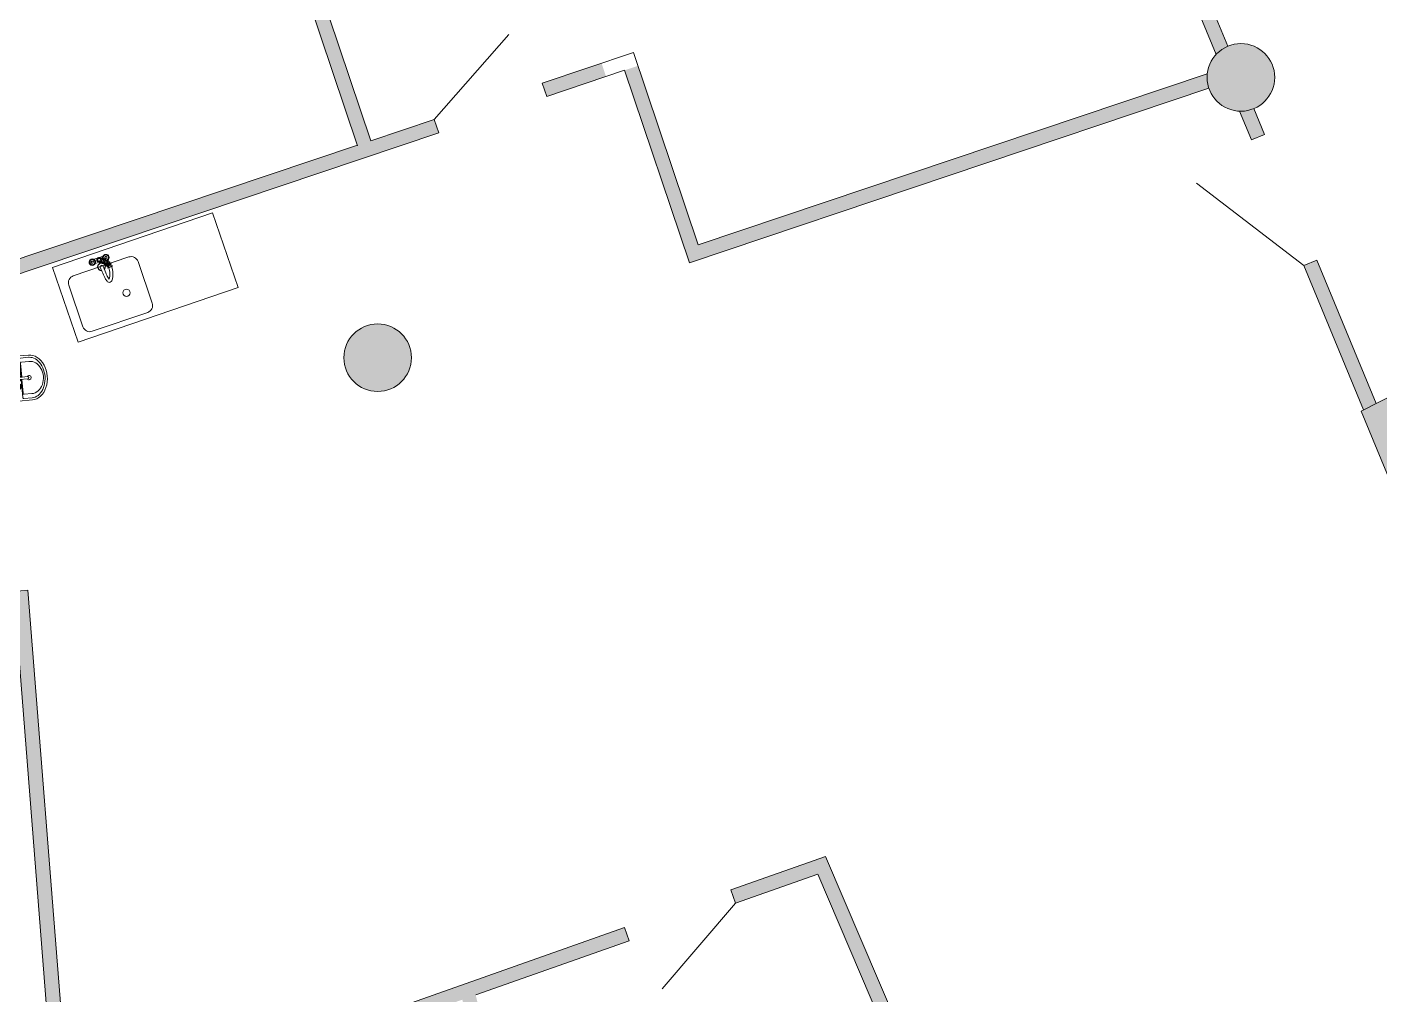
# Model space of a CAD drawing. Header units: millimetres. Extents: x 72919 to 485785, y -53256 to 338519.
# Drawn here: x 345684 to 357692, y 48834 to 57430 of the extents above; entities that cross this region are included whole.
import ezdxf

# ---------------------------------------------------------------- set-up
doc = ezdxf.new("R2010")
doc.units = ezdxf.units.MM
doc.linetypes.add('CONTI', pattern=[0])
for name, color, linetype, lineweight in [('door', 177, 'Continuous', 9), ('equipments', 137, 'CONTI', 20), ('wall', 5, 'Continuous', 40)]:
    doc.layers.add(name, color=color, linetype=linetype, lineweight=lineweight)

# ---------------------------------------------------------------- blocks, each defined once
blk = doc.blocks.new('meb-sink400')
at = {"color": 0}
for p, q in [((-170, 0), (170, 0)), ((-200, -30), (-200, -150)), ((-180, -77), (-180, -150)), ((-170, -67), (-10, -67)), ((-144, -83), (-144, -150)), ((-134, -73), (-10, -73)), ((-82, -33), (-88, -33)), ((-82, -38), (-88, -38)), ((-75, -26), (-75, -20)), ((-75, -45), (-75, -50)), ((-70, -26), (-70, -20)), ((-70, -45), (-70, -50)), ((-63, -33), (-58, -33)), ((-63, -38), (-58, -38)), ((-10, -53), (-10, -125)), ((10, -125), (10, -53)), ((10, -67), (170, -67)), ((10, -73), (134, -73)), ((63, -33), (58, -33)), ((63, -38), (58, -38)), ((70, -26), (70, -20)), ((70, -45), (70, -50)), ((75, -26), (75, -20)), ((75, -45), (75, -50)), ((82, -33), (88, -33)), ((82, -38), (88, -38)), ((144, -83), (144, -150)), ((180, -77), (180, -150)), ((200, -30), (200, -150))]:
    blk.add_line(p, q, dxfattribs=at)
for centre, radius in [((-72, -35), 27.5), ((-92, -35), 5.59), ((-72, -35), 10), ((-72, -15), 5.59), ((-72, -55), 5.59), ((-52, -35), 5.59), ((0, -35), 10), ((72, -35), 27.5), ((52, -35), 5.59), ((72, -35), 10), ((72, -15), 5.59), ((72, -55), 5.59), ((92, -35), 5.59)]:
    blk.add_circle(centre, radius, dxfattribs=at)
for centre, radius, start, end in [((-170, -30), 30, 90, 180), ((-170, -77), 10, 90, 180), ((-134, -83), 10, 90, 180), ((-72, -35), 20, 105.2407, 164.2093), ((-72, -35), 20, 196.2342, 253.9047), ((-72, -35), 20, 16.4412, 74.0789), ((-72, -35), 20, 286.12, 344.0884), ((0, -35), 30, 289.6514, 250.3603), ((0, -35), 20, 300.3431, 239.7554), ((72, -35), 20, 106.12, 164.0884), ((72, -35), 20, 196.4413, 254.0789), ((72, -35), 20, 16.2342, 73.9047), ((72, -35), 20, 285.2407, 344.2093), ((134, -83), 10, 0, 90), ((170, -30), 30, 0, 90), ((170, -77), 10, 0, 90), ((0, -139), 18.9, 122.0133, 57.9867), ((0, -125), 10, 180, 0)]:
    blk.add_arc(centre, radius, start, end, dxfattribs=at)
for major_axis, ratio in [((-200, 0), 0.75), ((-144, 0), 0.803012)]:
    blk.add_ellipse((0, -150), major_axis=major_axis, ratio=ratio, start_param=0, end_param=3.141593, dxfattribs=at)
blk.add_open_spline([(-180, -150), (-180, -168), (-175, -187), (-153, -221), (-136, -237), (-95, -262), (-70, -271), (-17, -281), (11, -281), (64, -273), (90, -264), (132, -240), (149, -225), (173, -191), (179, -173), (180, -153), (180, -151), (180, -150)], degree=3, knots=[0, 0, 0, 0, 0.443801, 0.443801, 0.887603, 0.887603, 1.331404, 1.331404, 1.775206, 1.775206, 2.219007, 2.219007, 2.662809, 2.662809, 3.10661, 3.10661, 3.141593, 3.141593, 3.141593, 3.141593], dxfattribs=at)
blk = doc.blocks.new('Производственный стол со встроенной мойкой')
blk.add_lwpolyline([(-750, -700), (750, -700), (750, 0), (-750, 0)], close=True)
at = {"lineweight": 0}
for points in [[(-384, -47), (-373, -55)], [(-384, -92), (-373, -84)], [(-346, -50), (-379, -50)], [(-346, -88), (-379, -88)], [(-342, -92), (-317, -57)], [(-314, -59), (-339, -94)], [(-331, -99), (-306, -64)], [(-296, -50), (-328, -50)], [(-303, -66), (-328, -102)], [(-320, -107), (-295, -72)], [(-292, -74), (-317, -110)], [(-310, -116), (-285, -81)], [(-282, -83), (-307, -118)], [(-291, -47), (-302, -55)], [(-301, -125), (-275, -91)], [(-272, -93), (-298, -127)], [(-295, -134), (-265, -103)], [(-262, -105), (-292, -137)], [(-290, -144), (-257, -116)], [(-255, -119), (-288, -147)], [(-248, -137), (-287, -156)]]:
    blk.add_lwpolyline(points, dxfattribs=at)
for points in [[(-339, -94, -1), (-342, -92, -1.37722)], [(-328, -102, -1), (-331, -99, 75.780851)], [(-330, -58, -0.016452), (-311, -71, -0.016452)], [(-317, -110, -1), (-320, -107, -11.58944)], [(-314, -59, 1), (-317, -57, 1.37722)], [(-307, -118, -1), (-310, -116, 75.780813)], [(-308, -73, -0.006709), (-300, -79, -0.006709)], [(-303, -66, 1), (-306, -64, -75.780851)], [(-297, -81, -0.00668), (-289, -87)], [(-292, -74, 1), (-295, -72, 11.58944)], [(-287, -90, -0.020156), (-279, -97, -0.020156)], [(-282, -83, 1), (-285, -81, -75.780813)], [(-277, -100, -0.021036), (-270, -108)], [(-272, -93, 1), (-275, -91, -6.301945)], [(-268, -111, -0.030207), (-262, -121, -0.030207)], [(-262, -105, 1), (-265, -103, -1.080883)], [(-255, -119, 1), (-257, -116, 1.143296)], [(-252, -160, -0.153875), (-287, -277, -0.098448), (-298, -287, -0.263211), (-318, -287, -0.12835), (-328, -277, -0.07671), (-338, -249, -0.030156), (-350, -134)], [(-307, -260, -0.048649), (-313, -239, -0.021704), (-319, -198, -0.008562), (-323, -134)], [(-279, -164, -0.073479), (-286, -214, -0.086552), (-307, -260, 0.01805)], [(-298, -127, -1), (-301, -125, 6.301945)], [(-292, -137, -1), (-295, -134, 1.080883)], [(-288, -147, -1), (-290, -144, -1.143296)], [(-287, -156, -1), (-288, -153), (-249, -134)], [(-287, -165, -1), (-287, -161, 49.954246)], [(-287, -161), (-245, -156, -1.000006), (-244, -159), (-287, -165)], [(-261, -124, -0.038654), (-256, -137, -0.038654)], [(-255, -141, -0.043632), (-252, -157)], [(-248, -137, 1), (-249, -134, 6.2306)]]:
    blk.add_lwpolyline(points, format="xyb", dxfattribs=at)
blk.add_lwpolyline([(-600, -130, 0.414214), (-665, -195), (-665, -585, 0.414214), (-600, -650), (-80, -650, 0.414214), (-15, -585), (-15, -195, 0.414214), (-80, -130), (-600, -130)], format="xyb")
blk.add_circle((-202, -424), 32.2)
at = {"lineweight": 0, "extrusion": (0, 0, -1)}
for centre, major_axis, start_param, end_param in [((-401, -69), (-20, -20), 2.356194490080861, 8.639379797260446), ((-401, -69), (-16.1, -16.1), 2.356194489909817, 8.639379797089404), ((-401, -69), (-6.94, -6.94), 2.356194490004674, 8.63937979718426), ((-337, -134), (-24.2, 24.2), 4.256371, 7.235369), ((-337, -134), (-22.8, -22.8), 5.852063, 9.199887), ((-337, -69), (-14.8, 14.8), 4.066329, 8.158913), ((-337, -69), (-12.1, 12.1), 3.949225, 8.276017), ((-337, -69), (-9.32, 9.32), 4.500223, 7.641816), ((-337, -134), (-24.2, -24.2), 2.633663, 2.919697), ((-337, -134), (-22.8, -22.8), 3.442252, 5.011436), ((-337, -134), (-24.2, -24.2), 3.434452, 5.03551), ((-337, -69), (-14.8, -14.8), 3.66312, 3.821951), ((-337, -134), (-22.8, -22.8), 9.316536, 9.61872), ((-337, -134), (-24.2, -24.2), 3.029914, 3.3146), ((-291, -69), (-12.6, 12.6), -0.76744, 0.146578), ((-274, -69), (-20, -20), 0.416834, 5.53949), ((-274, -69), (-16.1, -16.1), 0.586821, 5.387634), ((-274, -69), (-16.1, 16.1), 4.646625, 5.090707), ((-274, -69), (-16.1, -16.1), 5.570018, 6.051902), ((-274, -69), (-6.94, -6.94), 2.356194490004674, 8.63937979718426), ((-337, -134), (-9.32, -9.32), 0.785398, 3.926991)]:
    blk.add_ellipse(centre, major_axis=major_axis, ratio=1, start_param=start_param, end_param=end_param, dxfattribs=at)
at = {"lineweight": 0}
for points in [[(-344, -80), (-342, -82), (-339, -84), (-337, -85)], [(-323, -95), (-320, -97), (-317, -98), (-315, -100)], [(-302, -111), (-300, -114), (-298, -116), (-296, -118)], [(-293, -121), (-292, -123), (-290, -125), (-289, -128)], [(-287, -131), (-285, -133), (-284, -136), (-283, -138)], [(-279, -153), (-279, -155), (-279, -158), (-279, -160)]]:
    blk.add_open_spline(points, degree=3, dxfattribs=at)
for points, knots in [([(-334, -87), (-332, -88), (-331, -89), (-328, -91), (-327, -92), (-326, -93)], [6.399568, 6.399568, 6.399568, 6.399568, 9.321091, 9.321091, 11.308044, 11.308044, 11.308044, 11.308044]), ([(-312, -103), (-312, -103), (-311, -104), (-309, -106), (-307, -108), (-305, -109)], [20.452309, 20.452309, 20.452309, 20.452309, 21.569464, 21.569464, 25.832978, 25.832978, 25.832978, 25.832978]), ([(-282, -142), (-282, -142), (-282, -142), (-281, -144), (-281, -145), (-280, -148), (-280, -148), (-280, -149)], [50.9796, 50.9796, 50.9796, 50.9796, 51.307053, 51.307053, 54.325804, 54.325804, 55.491802, 55.491802, 55.491802, 55.491802])]:
    blk.add_open_spline(points, degree=3, knots=knots, dxfattribs=at)

msp = doc.modelspace()

# ---------------------------------------------------------------- hatches: boundary and pattern name
at = {"ltscale": 500, "true_color": 0x000000}
h = msp.add_hatch(color=18, dxfattribs=at)
h.dxf.hatch_style = 1
h.paths.add_polyline_path([(355485.12731, 59330.30107), (355369.64236, 59282.46564), (356237.55168, 57187.14721, -0.1078592265), (356342.59617, 57260.1881)])
h.paths.add_polyline_path([(354291.84847, 62211.13101), (354172.5988, 62172.38444), (354983.1321, 60215.58397), (355098.61704, 60263.4194)])
h = msp.add_hatch(color=18, dxfattribs=at)
h.dxf.hatch_style = 1
h.paths.add_polyline_path([(345155.71079, 59242.61993), (347474.48367, 59996.03491), (347445.21277, 60117.95699), (345022.99945, 59330.93218), (345150.56206, 57710.08759), (345275.03489, 57722.26985)])
h.paths.add_polyline_path([(349103.36091, 60525.28921), (349066.46801, 60644.73476), (347445.21277, 60117.95699), (347474.48367, 59996.03491)])
h.paths.add_polyline_path([(347526.72755, 60013.00997), (347474.48367, 59996.03491), (347659.08409, 59227.11883), (348616.10588, 56380.70724), (348362.88674, 56295.56979), (348392.18266, 56173.54354), (349338.97324, 56491.87389), (349298.70427, 56610.20303), (348734.58829, 56420.54339)])
h.paths.add_polyline_path([(347474.48367, 59996.03491), (347407.83932, 59974.38085), (347659.08409, 59227.11883)])
h = msp.add_hatch(color=18, dxfattribs=at)
h.dxf.hatch_style = 1
edge = h.paths.add_edge_path()
edge.add_line((363851.25414, 59822.87033), (364895.43229, 57773.55532))
edge.add_line((364895.43229, 57773.55532), (365408.17432, 58034.81043))
edge.add_line((365408.17432, 58034.81043), (365657.58269, 57627.81296))
edge.add_line((365657.58269, 57627.81296), (365657.57184, 57627.83066))
edge.add_line((365657.57184, 57627.83066), (365401.77979, 57471.08109))
edge.add_line((365401.77979, 57471.08109), (365297.28008, 57641.60913))
edge.add_line((365297.28008, 57641.60913), (357906.7533, 53875.94765))
edge.add_line((357906.7533, 53875.94765), (359424.08732, 50212.77928))
edge.add_arc((359384.92946, 49915.34582), 300, 57, 82.500000012, ccw=False)
edge.add_line((359548.32117, 50166.94699), (367046.89753, 53987.66248))
edge.add_arc((367632.62412, 54117.75615), 600, 135.977512186, 192.522487814, ccw=False)
edge.add_line((367201.18386, 54534.72054), (366342.27721, 55936.3288))
edge.add_line((366342.27721, 55936.3288), (366598.06926, 56093.07837))
edge.add_line((366598.06926, 56093.07837), (367456.97591, 54691.47011))
edge.add_arc((367632.62412, 54117.75615), 600, -138.522487814, 107.022487814, ccw=False)
edge.add_line((367183.09468, 53720.36052), (359684.51832, 49899.64503))
edge.add_arc((359384.92946, 49915.34582), 300, 142.499999996, 357, ccw=False)
edge.add_line((359146.92346, 50097.97425), (357523.46476, 54017.35025))
edge.add_line((357523.46476, 54017.35025), (360217.64804, 55390.1052))
edge.add_line((360217.64804, 55390.1052), (359173.46989, 57439.4202))
edge.add_line((359173.46989, 57439.4202), (359939.7355, 57829.85203))
edge.add_line((359939.7355, 57829.85203), (360075.93265, 57562.55008))
edge.add_line((360075.93265, 57562.55008), (359576.969, 57308.3154))
edge.add_line((359576.969, 57308.3154), (360484.95, 55526.30235))
edge.add_line((360484.95, 55526.30235), (362445.16435, 56525.08145))
edge.add_line((362445.16435, 56525.08145), (361537.18335, 58307.0945))
edge.add_line((361537.18335, 58307.0945), (361038.2197, 58052.85982))
edge.add_line((361038.2197, 58052.85982), (360902.02255, 58320.16177))
edge.add_line((360902.02255, 58320.16177), (362122.70149, 58942.12876))
edge.add_line((362122.70149, 58942.12876), (362258.89864, 58674.8268))
edge.add_line((362258.89864, 58674.8268), (361759.93498, 58420.59212))
edge.add_line((361759.93498, 58420.59212), (362667.91598, 56638.57907))
edge.add_line((362667.91598, 56638.57907), (364628.13033, 57637.35817))
edge.add_line((364628.13033, 57637.35817), (363720.14934, 59419.37122))
edge.add_line((363720.14934, 59419.37122), (363221.18568, 59165.13654))
edge.add_line((363221.18568, 59165.13654), (363084.98853, 59432.4385))
edge.add_line((363084.98853, 59432.4385), (363851.25414, 59822.87033))
h = msp.add_hatch(color=18, dxfattribs=at)
h.dxf.hatch_style = 1
edge = h.paths.add_edge_path()
edge.add_arc((356457.4012, 56983.02424), 300, 0, 360)
h = msp.add_hatch(color=18, dxfattribs=at)
h.dxf.hatch_style = 1
h.paths.add_polyline_path([(350782.88139, 57109.2188), (350256.04542, 56932.0807), (350296.39007, 56813.77702), (350822.71454, 56990.73807)])
h.paths.add_polyline_path([(351106.98705, 57086.38845), (350987.61984, 57046.25476), (351522.49368, 55455.41211), (351640.97856, 55495.24915)])
h.paths.add_polyline_path([(356173.04347, 56887.41736, -0.0812648619), (356157.4012, 56983.02424, -0.026363286), (356159.06694, 57014.5943), (351640.89671, 55495.49306), (351640.97856, 55495.24915), (351522.49368, 55455.41211), (351562.24789, 55337.17358)])
h = msp.add_hatch(color=18, dxfattribs=at)
h.dxf.hatch_style = 1
h.paths.add_polyline_path([(351029.27993, 49315.22196), (350987.90599, 49433.17647), (347797.09552, 48306.34652), (347838.0313, 48188.23727), (349547.31683, 48791.8689), (349576.58497, 48669.95833), (349698.13121, 48699.139), (349665.82149, 48833.71865)])
h.paths.add_polyline_path([(345691.68983, 52427.56864), (345567.16106, 52416.66989), (345947.41928, 47585.00768), (346196.47023, 47606.8046), (346706.49725, 47788.63771), (346665.56143, 47906.74707), (346169.70892, 47729.86642), (346062.14611, 47720.45253)])
h.paths.add_polyline_path([(345346.46934, 56814.03218), (345221.89279, 56803.74037), (345448.64029, 53922.6177), (345573.175, 53933.44107)])
h.paths.add_polyline_path([(348392.18266, 56173.54354), (348362.88674, 56295.56979), (345463.98061, 55320.89825), (345474.09185, 55192.42173)])
h = msp.add_hatch(color=18, dxfattribs=at)
h.dxf.hatch_style = 1
h.paths.add_polyline_path([(357129.61565, 55360.15501), (357014.61866, 55312.57527), (357545.8053, 54028.73332), (357657.52902, 54085.6594)])
h.paths.add_polyline_path([(356572.20623, 56705.86038, -0.1077571522), (356446.40185, 56683.22596), (356551.83828, 56428.39326), (356667.34188, 56476.18261)])
h = msp.add_hatch(color=18, dxfattribs=at)
h.dxf.hatch_style = 1
edge = h.paths.add_edge_path()
edge.add_arc((348795.51877, 54493.52773), 300, 0, 360)
h = msp.add_hatch(color=18, dxfattribs=at)
h.dxf.hatch_style = 1
h.paths.add_polyline_path([(356186.57391, 42082.3683), (356080.75649, 42011.91895), (352713.46693, 49881.07517), (352702.52697, 49906.19912), (351972.38229, 49648.27715), (351930.75805, 49766.14327), (352771.55342, 50063.0689)])

# ---------------------------------------------------------------- linework, layer by layer
at = {"color": 18, "ltscale": 500, "true_color": 0x000000}
for points in [[(415650.43379, 180914.99944, 0.4142135624), (336810.43379, 259754.99944), (221610.43379, 259754.99944, 0.4142135624), (142770.43379, 180914.99944), (142770.43379, 104414.99944, 0.4142135624), (221610.43379, 25574.99944), (336810.43379, 25574.99944, 0.4142135624), (415650.43379, 104414.99944)], [(414950.43379, 180914.99944, 0.4142135624), (336810.43379, 259054.99944), (221610.43379, 259054.99944, 0.4142135624), (143470.43379, 180914.99944), (143470.43379, 104414.99944, 0.4142135624), (221610.43379, 26274.99944), (336810.43379, 26274.99944, 0.4142135624), (414950.43379, 104414.99944)]]:
    msp.add_lwpolyline(points, format="xyb", close=True, dxfattribs=at)
at = {"layer": 'door', "linetype": 'ByBlock'}
for p, q in [((349298.72174, 56610.2089), (349959.3818, 57363.20053)), ((357014.61866, 55312.57527), (356062.88526, 56043.46756)), ((351322.27725, 48888.42959), (351972.38229, 49648.27715))]:
    msp.add_line(p, q, dxfattribs=at)
at = {"layer": 'wall', "color": 18, "lineweight": 18, "ltscale": 0.007407, "true_color": 0x000000}
for p, q in [((347406.24578, 59979.12039), (348617.69933, 56375.96794)), ((356342.59617, 57260.1881), (355485.12731, 59330.30107)), ((356237.55168, 57187.14721), (355369.64236, 59282.46564)), ((351067.2383, 57204.82815), (350256.04542, 56932.0807)), ((351640.89671, 55495.49306), (351067.2383, 57204.82815)), ((350296.39007, 56813.77702), (350987.64164, 57046.18993)), ((350987.64164, 57046.18993), (351562.24789, 55337.17358)), ((350256.04542, 56932.0807), (350296.39007, 56813.77702)), ((356159.06694, 57014.5943), (351640.89671, 55495.49306)), ((351562.24789, 55337.17358), (356173.04347, 56887.41736)), ((356551.83828, 56428.39326), (356446.40185, 56683.22596)), ((345474.09185, 55192.42173), (349338.97324, 56491.87389)), ((345463.98061, 55320.89825), (348616.10588, 56380.70724)), ((357014.61866, 55312.57527), (357130.12262, 55360.36476)), ((357130.12262, 55360.36476), (357657.52902, 54085.6594)), ((357545.65409, 54029.09878), (357014.61866, 55312.57527)), ((345567.16106, 52416.66989), (345691.68983, 52427.56864)), ((345947.41928, 47585.00768), (345567.16106, 52416.66989)), ((345691.68983, 52427.56864), (346062.53842, 47715.46775)), ((352771.55342, 50063.0689), (351930.83726, 49766.17124)), ((356186.57391, 42082.3683), (352771.55342, 50063.0689)), ((351972.2112, 49648.21673), (352702.71825, 49906.1942)), ((352702.71825, 49906.1942), (356080.75649, 42011.91895)), ((351930.84769, 49766.17493), (351972.2112, 49648.21673)), ((350987.91642, 49433.18016), (347797.06799, 48306.3368)), ((351029.27993, 49315.22196), (350987.91642, 49433.18016)), ((349665.82149, 48833.71865), (351029.27993, 49315.22196))]:
    msp.add_line(p, q, dxfattribs=at)
for points in [[(347525.11778, 60017.7978), (348734.58829, 56420.54339), (349298.70427, 56610.20303), (349338.97324, 56491.87389)], [(356551.83828, 56428.39326), (356667.34224, 56476.18276), (356572.29793, 56705.89839)]]:
    msp.add_lwpolyline(points, dxfattribs=at)
msp.add_lwpolyline([(365297.28008, 57641.60913), (357906.7533, 53875.94765), (359424.08732, 50212.77928, -0.1117261716), (359548.32117, 50166.94699), (367046.89753, 53987.66248, -0.2518552319), (367201.18386, 54534.72054), (366342.27721, 55936.3288), (366598.06926, 56093.07837), (367456.97591, 54691.47011, -1.8330824498), (367183.09468, 53720.36052), (359684.51832, 49899.64503, -1.3576068045), (359146.92346, 50097.97425), (357523.46476, 54017.35025), (360217.64804, 55390.1052), (359173.46989, 57439.4202)], format="xyb", dxfattribs=at)
for centre in [(356457.4012, 56983.02424), (348795.51877, 54493.52773)]:
    msp.add_circle(centre, 300, dxfattribs=at)

# ---------------------------------------------------------------- block references
at = {"layer": 'equipments'}
for name, p, rotation in [('Производственный стол со встроенной мойкой', (346620.58153, 55536.80446), 18.81858425632301), ('meb-sink400', (345564.34359, 54304.50444), 95.0017774581259)]:
    msp.add_blockref(name, p, dxfattribs=dict(at, rotation=rotation))

doc.saveas('drawing.dxf')
